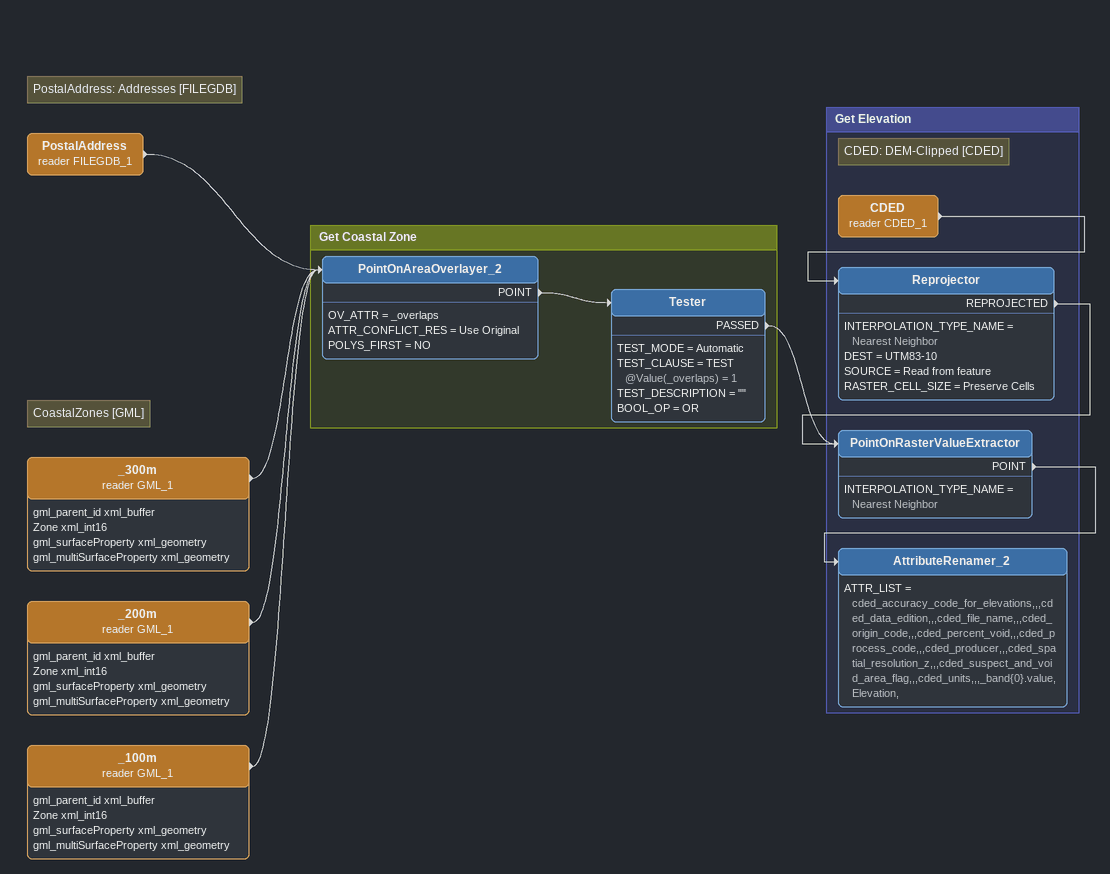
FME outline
Note: PostalAddress: Addresses [FILEGDB]
PostalAddress (reader FILEGDB_1)
    -> PointOnAreaOverlayer_2
Note: CoastalZones [GML]
_300m (reader GML_1)
    attributes: gml_parent_id xml_buffer, Zone xml_int16, gml_surfaceProperty xml_geometry, gml_multiSurfaceProperty xml_geometry
    -> PointOnAreaOverlayer_2
_200m (reader GML_1)
    attributes: gml_parent_id xml_buffer, Zone xml_int16, gml_surfaceProperty xml_geometry, gml_multiSurfaceProperty xml_geometry
    -> PointOnAreaOverlayer_2
_100m (reader GML_1)
    attributes: gml_parent_id xml_buffer, Zone xml_int16, gml_surfaceProperty xml_geometry, gml_multiSurfaceProperty xml_geometry
    -> PointOnAreaOverlayer_2

Bookmark: Get Coastal Zone
PointOnAreaOverlayer_2
    OV_ATTR = _overlaps
    ATTR_CONFLICT_RES = Use Original
    POLYS_FIRST = NO
    POINT -> Tester
Tester
    TEST_MODE = Automatic
    TEST_CLAUSE = TEST @Value(_overlaps) = 1
    TEST_DESCRIPTION = ""
    BOOL_OP = OR
    PASSED -> PointOnRasterValueExtractor

Bookmark: Get Elevation
Note: CDED: DEM-Clipped [CDED]
CDED (reader CDED_1)
    -> Reprojector
Reprojector
    INTERPOLATION_TYPE_NAME = Nearest Neighbor
    DEST = UTM83-10
    SOURCE = Read from feature
    RASTER_CELL_SIZE = Preserve Cells
    REPROJECTED -> PointOnRasterValueExtractor
PointOnRasterValueExtractor
    INTERPOLATION_TYPE_NAME = Nearest Neighbor
    POINT -> AttributeRenamer_2
AttributeRenamer_2
    ATTR_LIST = cded_accuracy_code_for_elevations,,,cded_data_edition,,,cded_file_name,,,cded_origin_code,,,cded_percent_void,,,cded_process_code,,,cded_producer,,,cded_spatial_resolution_z,,,cded_suspect_and_void_area_flag,,,cded_units,,,_band{0}.value,Elevation,
